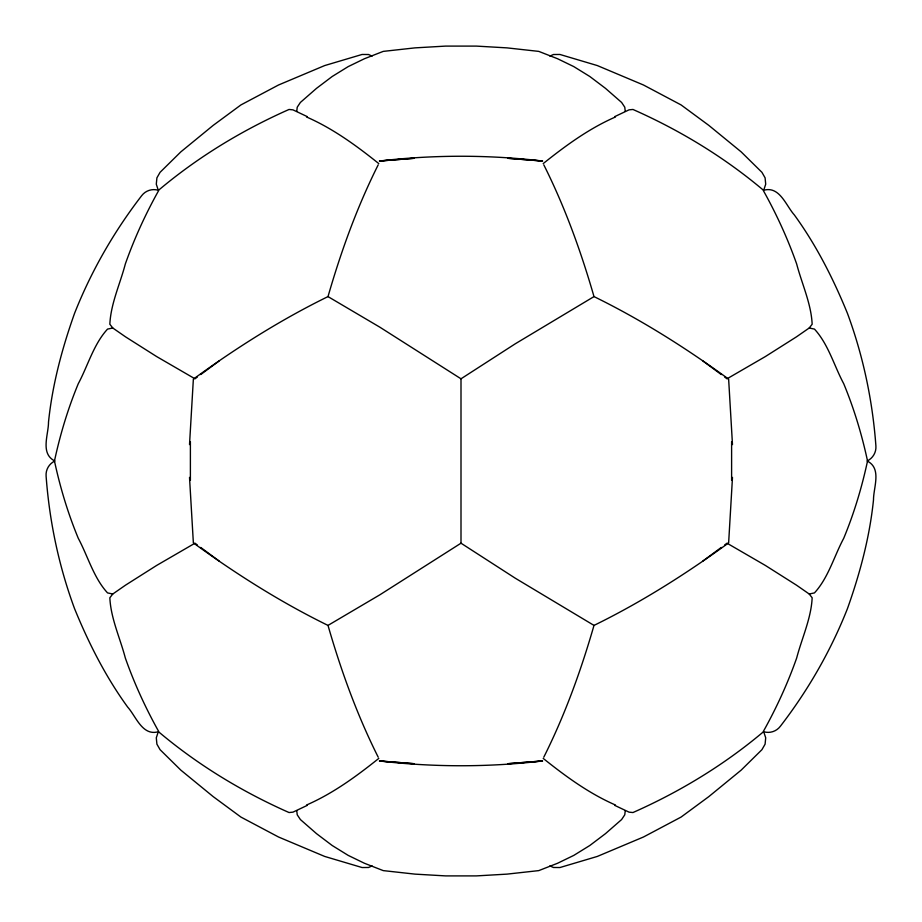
<?xml version="1.0" encoding="UTF-8"?>
<svg xmlns="http://www.w3.org/2000/svg" width="922" height="922" viewBox="0 0 922 922"><rect width="100%" height="100%" fill="white"/><g stroke="black" fill="none" stroke-linecap="round" stroke-linejoin="round"><path stroke-width="1.38" d="M189.517 444.6L193.366 379.115C235.974 348.09 280.622 319.796 328.002 296.596C341.036 251.395 357.079 206.943 378.204 164.842M732.483 477.4L728.634 542.885C686.026 573.91 641.378 602.204 593.999 625.404C580.964 670.605 564.921 715.057 543.796 757.158M190.393 441.603L190.393 480.397M731.607 480.397L731.607 441.603M296.757 111.401L297.218 107.217L300.388 102.446L316.546 88.328L332.185 76.503L348.17 66.626L364.386 58.754L383.229 51.39L414.981 47.875L445.637 46.1L476.363 46.1L507.019 47.875L538.771 51.39L557.614 58.754L573.83 66.626L589.815 76.503L605.454 88.328L621.612 102.446L624.782 107.217L625.243 111.401M625.243 810.599L624.782 814.783L621.612 819.554L605.454 833.672L589.815 845.497L573.83 855.374L557.614 863.246L538.771 870.61L507.019 874.125L476.363 875.9L445.637 875.9L414.981 874.125L383.229 870.61L364.386 863.246L348.17 855.374L332.185 845.497L316.546 833.672L300.388 819.554L297.218 814.783L296.757 810.599M197.285 544.902L194.991 543.196L156.682 565.417L125.507 585.17L112.795 593.999L109.845 597.767C110.778 618.316 120.114 638.116 125.323 657.985C134.382 683.686 145.78 708.476 159.103 732.229C198.242 765.145 242.302 791.848 289.035 812.536L292.954 812.155L307.349 805.332M724.715 377.098L727.009 378.804L765.318 356.584L796.493 336.83L809.205 328.002L812.155 324.233C811.222 303.684 801.886 283.884 796.677 264.015C787.619 238.314 776.22 213.524 762.897 189.771C723.758 156.855 679.698 130.152 632.965 109.464L629.046 109.845L614.651 116.668M543.196 163.597C565.589 145.676 589.066 128.504 615.47 116.979M378.804 758.403C356.411 776.324 332.934 793.496 306.53 805.021M197.285 377.098L194.991 378.804L156.682 356.584L125.507 336.83L112.795 328.002L109.845 324.233C110.778 303.684 120.114 283.884 125.323 264.003C134.382 238.314 145.78 213.524 159.103 189.771C198.242 156.855 242.302 130.152 289.035 109.464L292.954 109.845L307.349 116.668M200.731 374.562L219.09 360.986M702.91 561.014L721.269 547.438M724.715 544.902L727.009 543.196L765.318 565.417L796.493 585.17L809.205 593.999L812.155 597.767C811.222 618.316 801.886 638.116 796.677 657.997C787.619 683.686 776.22 708.476 762.897 732.229C723.758 765.145 679.698 791.848 632.965 812.536L629.046 812.155L614.651 805.332M593.999 625.404L515.317 578.232L461 543.196L461 378.804L515.317 343.768L593.999 296.596C641.378 319.796 686.026 348.09 728.634 379.115L732.483 444.611M461 543.196L379.945 594.759L328.002 625.404C280.622 602.204 235.974 573.91 193.366 542.885L189.517 477.389M549.904 56.104L553.442 54.513L559.931 54.467L597.318 65.566L643.498 85.008L681.07 104.924L708.788 125.357L741.15 151.853L761.918 172.31L765.087 177.819L765.709 184.181L763.704 190.255C779.689 185.714 786.005 205.71 794.338 214.93C816.35 245.24 833.315 278.778 847.456 313.388C863.199 355.996 872.581 400.655 875.9 445.937C876.396 452.31 872.892 458.269 867.118 461C882.054 468.272 873.445 487.392 873.503 499.816C869.7 537.088 859.984 573.392 847.456 608.612C830.78 650.863 808.006 690.405 780.289 726.363C776.405 731.457 769.824 733.555 763.704 731.745L765.709 737.819L765.087 744.181L761.918 749.69L741.15 770.147L708.788 796.643L681.07 817.076L643.498 836.992L597.318 856.434L559.931 867.533L553.442 867.487L549.904 865.896M372.096 865.896L368.558 867.487L362.069 867.533L324.682 856.434L278.502 836.992L240.93 817.076L213.213 796.643L180.85 770.147L160.082 749.69L156.913 744.181L156.291 737.819L158.296 731.745C142.311 736.286 135.995 716.29 127.662 707.07C105.65 676.76 88.685 643.222 74.544 608.612C58.801 566.004 49.419 521.345 46.1 476.063C45.604 469.69 49.108 463.731 54.882 461C39.946 453.728 48.555 434.608 48.497 422.184C52.3 384.912 62.016 348.608 74.544 313.388C91.22 271.137 113.994 231.595 141.711 195.637C145.595 190.554 152.176 188.445 158.296 190.255L156.291 184.181L156.913 177.819L160.082 172.31L180.85 151.853L213.213 125.357L240.93 104.924L278.502 85.008L324.682 65.566L362.069 54.467L368.558 54.513L372.096 56.104M112.795 328.002L107.551 329.085C93.629 344.183 87.913 365.734 78.266 383.736C67.928 408.688 60.137 434.596 54.467 461C60.137 487.404 67.928 513.312 78.266 538.264C87.913 556.266 93.629 577.817 107.551 592.915L112.795 593.999M809.205 593.999L814.449 592.915C828.371 577.817 834.087 556.266 843.734 538.264C854.072 513.312 861.863 487.404 867.533 461C861.863 434.596 854.072 408.688 843.734 383.736C834.087 365.734 828.371 344.183 814.449 329.085L809.205 328.002M379.472 161.027L413.886 158.307L379.472 161.027C433.605 154.666 488.395 154.666 542.528 161.027L508.114 158.307L542.528 161.027M542.528 760.973L508.114 763.693L542.528 760.973C488.395 767.335 433.605 767.335 379.472 760.973L413.886 763.693L379.472 760.973M306.53 116.979C332.934 128.504 356.411 145.676 378.804 163.597M615.47 805.021C589.066 793.496 565.589 776.324 543.196 758.403M328.002 296.596L379.945 327.241L461 378.804M702.91 360.986L721.269 374.562M200.731 547.438L219.09 561.014M543.796 164.842C564.921 206.943 580.964 251.395 593.999 296.596M378.204 757.158C357.079 715.057 341.036 670.605 328.002 625.404"/></g></svg>
